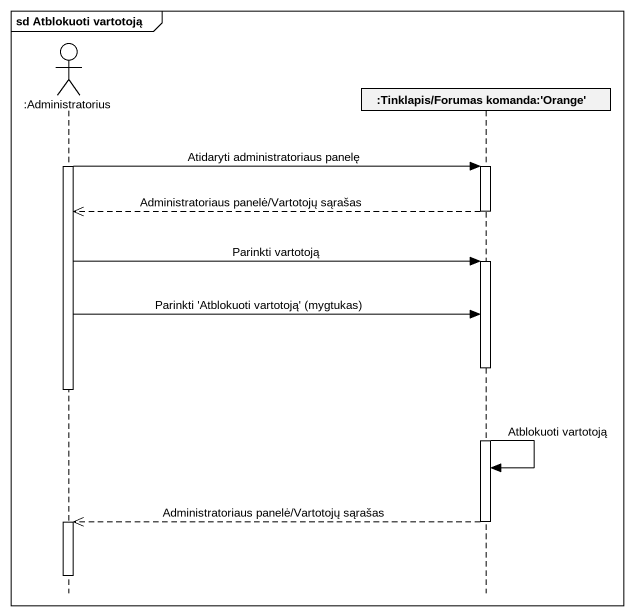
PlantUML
@startuml
mainframe sd Atblokuoti vartotoją
hide footbox
actor ":Administratorius" as Administratorius
participant ":Tinklapis/Forumas komanda:'Orange'" as Tinklapis_Forumas_komanda

activate Administratorius
Administratorius -> Tinklapis_Forumas_komanda : Atidaryti administratoriaus panelę
activate Tinklapis_Forumas_komanda
Tinklapis_Forumas_komanda -->> Administratorius : Administratoriaus panelė/Vartotojų sąrašas
deactivate Tinklapis_Forumas_komanda
Administratorius -> Tinklapis_Forumas_komanda : Parinkti vartotoją
activate Tinklapis_Forumas_komanda
Administratorius -> Tinklapis_Forumas_komanda : Parinkti 'Atblokuoti vartotoją' (mygtukas)
deactivate Administratorius
Tinklapis_Forumas_komanda -> Tinklapis_Forumas_komanda : Atblokuoti vartotoją
Tinklapis_Forumas_komanda -->> Administratorius : Administratoriaus panelė/Vartotojų sąrašas
deactivate Tinklapis_Forumas_komanda
activate Administratorius
deactivate Administratorius
@enduml
